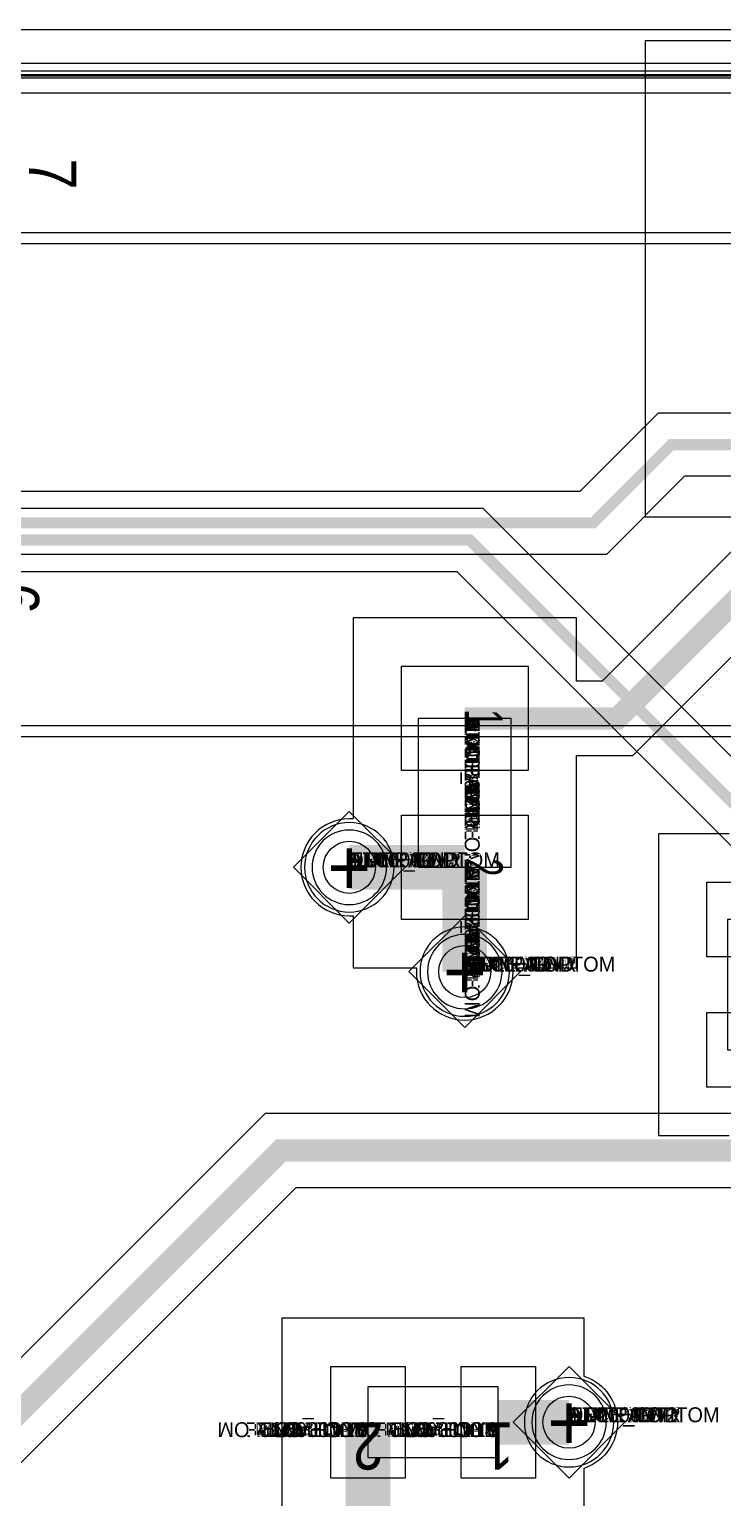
# Model space of a CAD drawing. Extents: x 0 to 323, y 0 to 320.
# Drawn here: x 84.2 to 93.51, y 98.49 to 118.2 of the extents above; entities that cross this region are included whole.
import ezdxf
from ezdxf.enums import TextEntityAlignment as Align

# ---------------------------------------------------------------- set-up
doc = ezdxf.new("R2010")
doc.units = 0
doc.header["$MEASUREMENT"] = 0
doc.layers.get('0').update_dxf_attribs({"linetype": 'CONTINUOUS'})
for name, color, linetype in [('BOARD_GEOMETRY_OUTLINE', 1, 'CONTINUOUS'), ('CDN_FIGURES', 7, 'CONTINUOUS'), ('ETCH_BOTTOM', 7, 'CONTINUOUS'), ('ETCH_GND', 3, 'CONTINUOUS'), ('ETCH_INT1', 4, 'CONTINUOUS'), ('ETCH_INT2', 5, 'CONTINUOUS'), ('ETCH_PWR', 6, 'CONTINUOUS'), ('ETCH_TOP', 2, 'CONTINUOUS'), ('MANUFACTURING_NCLEGEND-1-6', 8, 'CONTINUOUS'), ('PACKAGE_GEOMETRY_ASSEMBLY_TOP', 11, 'CONTINUOUS'), ('PACKAGE_GEOMETRY_PIN_NUMBER', 9, 'CONTINUOUS')]:
    doc.layers.add(name, color=color, linetype=linetype)

# ---------------------------------------------------------------- blocks, each defined once
blk = doc.blocks.new('PAD_INFO')
for tag in ['SHAPE_TYPE', 'PAD_HEIGHT', 'PAD_LAYER', 'PAD_TYPE', 'PAD_WIDTH']:
    blk.add_attdef(tag, (0, 0), '', height=0.2)
at = {"flags": 2}
blk.add_attdef('CDN_TYPE', (0, 0), '', height=0.2, dxfattribs=at)
blk = doc.blocks.new('DRILL_INFO')
at = {"flags": 2}
blk.add_attdef('CDN_TYPE', (0, 0), '', height=0.2, dxfattribs=at)
for tag in ['FSHAPE', 'FCHAR', 'DRILL_HEIGHT', 'DIAMETER', 'PLATED', 'DRILL_WIDTH']:
    blk.add_attdef(tag, (0, 0), '', height=0.2)
blk = doc.blocks.new('VIA0700X0300')
at = {"layer": 'ETCH_BOTTOM'}
blk.add_circle((0, 0), 0.35, dxfattribs=at)
at = {"layer": 'ETCH_GND'}
blk.add_circle((0, 0), 0.35, dxfattribs=at)
at = {"layer": 'ETCH_INT1'}
blk.add_circle((0, 0), 0.35, dxfattribs=at)
at = {"layer": 'ETCH_INT2'}
blk.add_circle((0, 0), 0.35, dxfattribs=at)
at = {"layer": 'ETCH_PWR'}
blk.add_circle((0, 0), 0.35, dxfattribs=at)
at = {"layer": 'ETCH_TOP'}
blk.add_circle((0, 0), 0.35, dxfattribs=at)
ref = blk.add_blockref('PAD_INFO', (0, 0))
ref.add_attrib('PAD_LAYER', 'ETCH_TOP', (0, 0), dxfattribs={"height": 0.2})
ref.add_attrib('SHAPE_TYPE', 'NULL', (0, 0), dxfattribs={"height": 0.2})
ref.add_attrib('PAD_TYPE', 'ANTIPAD', (0, 0), dxfattribs={"height": 0.2})
ref.add_attrib('PAD_WIDTH', '0.000000', (0, 0), dxfattribs={"height": 0.2})
ref.add_attrib('PAD_HEIGHT', '0.000000', (0, 0), dxfattribs={"height": 0.2})
ref = blk.add_blockref('PAD_INFO', (0, 0))
ref.add_attrib('PAD_LAYER', 'ETCH_GND', (0, 0), dxfattribs={"height": 0.2})
ref.add_attrib('SHAPE_TYPE', 'NULL', (0, 0), dxfattribs={"height": 0.2})
ref.add_attrib('PAD_TYPE', 'ANTIPAD', (0, 0), dxfattribs={"height": 0.2})
ref.add_attrib('PAD_WIDTH', '0.000000', (0, 0), dxfattribs={"height": 0.2})
ref.add_attrib('PAD_HEIGHT', '0.000000', (0, 0), dxfattribs={"height": 0.2})
ref = blk.add_blockref('PAD_INFO', (0, 0))
ref.add_attrib('PAD_LAYER', 'ETCH_INT1', (0, 0), dxfattribs={"height": 0.2})
ref.add_attrib('SHAPE_TYPE', 'NULL', (0, 0), dxfattribs={"height": 0.2})
ref.add_attrib('PAD_TYPE', 'ANTIPAD', (0, 0), dxfattribs={"height": 0.2})
ref.add_attrib('PAD_WIDTH', '0.000000', (0, 0), dxfattribs={"height": 0.2})
ref.add_attrib('PAD_HEIGHT', '0.000000', (0, 0), dxfattribs={"height": 0.2})
ref = blk.add_blockref('PAD_INFO', (0, 0))
ref.add_attrib('PAD_LAYER', 'ETCH_INT2', (0, 0), dxfattribs={"height": 0.2})
ref.add_attrib('SHAPE_TYPE', 'NULL', (0, 0), dxfattribs={"height": 0.2})
ref.add_attrib('PAD_TYPE', 'ANTIPAD', (0, 0), dxfattribs={"height": 0.2})
ref.add_attrib('PAD_WIDTH', '0.000000', (0, 0), dxfattribs={"height": 0.2})
ref.add_attrib('PAD_HEIGHT', '0.000000', (0, 0), dxfattribs={"height": 0.2})
ref = blk.add_blockref('PAD_INFO', (0, 0))
ref.add_attrib('PAD_LAYER', 'ETCH_PWR', (0, 0), dxfattribs={"height": 0.2})
ref.add_attrib('SHAPE_TYPE', 'NULL', (0, 0), dxfattribs={"height": 0.2})
ref.add_attrib('PAD_TYPE', 'ANTIPAD', (0, 0), dxfattribs={"height": 0.2})
ref.add_attrib('PAD_WIDTH', '0.000000', (0, 0), dxfattribs={"height": 0.2})
ref.add_attrib('PAD_HEIGHT', '0.000000', (0, 0), dxfattribs={"height": 0.2})
ref = blk.add_blockref('PAD_INFO', (0, 0))
ref.add_attrib('PAD_LAYER', 'ETCH_BOTTOM', (0, 0), dxfattribs={"height": 0.2})
ref.add_attrib('SHAPE_TYPE', 'NULL', (0, 0), dxfattribs={"height": 0.2})
ref.add_attrib('PAD_TYPE', 'ANTIPAD', (0, 0), dxfattribs={"height": 0.2})
ref.add_attrib('PAD_WIDTH', '0.000000', (0, 0), dxfattribs={"height": 0.2})
ref.add_attrib('PAD_HEIGHT', '0.000000', (0, 0), dxfattribs={"height": 0.2})
ref = blk.add_blockref('PAD_INFO', (0, 0))
ref.add_attrib('PAD_LAYER', 'ETCH_TOP', (0, 0), dxfattribs={"height": 0.2})
ref.add_attrib('SHAPE_TYPE', 'NULL', (0, 0), dxfattribs={"height": 0.2})
ref.add_attrib('PAD_TYPE', 'THERMAL', (0, 0), dxfattribs={"height": 0.2})
ref.add_attrib('PAD_WIDTH', '0.000000', (0, 0), dxfattribs={"height": 0.2})
ref.add_attrib('PAD_HEIGHT', '0.000000', (0, 0), dxfattribs={"height": 0.2})
ref = blk.add_blockref('PAD_INFO', (0, 0))
ref.add_attrib('PAD_LAYER', 'ETCH_GND', (0, 0), dxfattribs={"height": 0.2})
ref.add_attrib('SHAPE_TYPE', 'NULL', (0, 0), dxfattribs={"height": 0.2})
ref.add_attrib('PAD_TYPE', 'THERMAL', (0, 0), dxfattribs={"height": 0.2})
ref.add_attrib('PAD_WIDTH', '0.000000', (0, 0), dxfattribs={"height": 0.2})
ref.add_attrib('PAD_HEIGHT', '0.000000', (0, 0), dxfattribs={"height": 0.2})
ref = blk.add_blockref('PAD_INFO', (0, 0))
ref.add_attrib('PAD_LAYER', 'ETCH_INT1', (0, 0), dxfattribs={"height": 0.2})
ref.add_attrib('SHAPE_TYPE', 'NULL', (0, 0), dxfattribs={"height": 0.2})
ref.add_attrib('PAD_TYPE', 'THERMAL', (0, 0), dxfattribs={"height": 0.2})
ref.add_attrib('PAD_WIDTH', '0.000000', (0, 0), dxfattribs={"height": 0.2})
ref.add_attrib('PAD_HEIGHT', '0.000000', (0, 0), dxfattribs={"height": 0.2})
ref = blk.add_blockref('PAD_INFO', (0, 0))
ref.add_attrib('PAD_LAYER', 'ETCH_INT2', (0, 0), dxfattribs={"height": 0.2})
ref.add_attrib('SHAPE_TYPE', 'NULL', (0, 0), dxfattribs={"height": 0.2})
ref.add_attrib('PAD_TYPE', 'THERMAL', (0, 0), dxfattribs={"height": 0.2})
ref.add_attrib('PAD_WIDTH', '0.000000', (0, 0), dxfattribs={"height": 0.2})
ref.add_attrib('PAD_HEIGHT', '0.000000', (0, 0), dxfattribs={"height": 0.2})
ref = blk.add_blockref('PAD_INFO', (0, 0))
ref.add_attrib('PAD_LAYER', 'ETCH_PWR', (0, 0), dxfattribs={"height": 0.2})
ref.add_attrib('SHAPE_TYPE', 'NULL', (0, 0), dxfattribs={"height": 0.2})
ref.add_attrib('PAD_TYPE', 'THERMAL', (0, 0), dxfattribs={"height": 0.2})
ref.add_attrib('PAD_WIDTH', '0.000000', (0, 0), dxfattribs={"height": 0.2})
ref.add_attrib('PAD_HEIGHT', '0.000000', (0, 0), dxfattribs={"height": 0.2})
ref = blk.add_blockref('PAD_INFO', (0, 0))
ref.add_attrib('PAD_LAYER', 'ETCH_BOTTOM', (0, 0), dxfattribs={"height": 0.2})
ref.add_attrib('SHAPE_TYPE', 'NULL', (0, 0), dxfattribs={"height": 0.2})
ref.add_attrib('PAD_TYPE', 'THERMAL', (0, 0), dxfattribs={"height": 0.2})
ref.add_attrib('PAD_WIDTH', '0.000000', (0, 0), dxfattribs={"height": 0.2})
ref.add_attrib('PAD_HEIGHT', '0.000000', (0, 0), dxfattribs={"height": 0.2})
ref = blk.add_blockref('PAD_INFO', (0, 0))
ref.add_attrib('PAD_LAYER', 'ETCH_TOP', (0, 0), dxfattribs={"height": 0.2})
ref.add_attrib('SHAPE_TYPE', 'CIRCLE', (0, 0), dxfattribs={"height": 0.2})
ref.add_attrib('PAD_TYPE', 'REGULAR', (0, 0), dxfattribs={"height": 0.2})
ref.add_attrib('PAD_WIDTH', '0.700000', (0, 0), dxfattribs={"height": 0.2})
ref.add_attrib('PAD_HEIGHT', '0.700000', (0, 0), dxfattribs={"height": 0.2})
ref = blk.add_blockref('PAD_INFO', (0, 0))
ref.add_attrib('PAD_LAYER', 'ETCH_GND', (0, 0), dxfattribs={"height": 0.2})
ref.add_attrib('SHAPE_TYPE', 'CIRCLE', (0, 0), dxfattribs={"height": 0.2})
ref.add_attrib('PAD_TYPE', 'REGULAR', (0, 0), dxfattribs={"height": 0.2})
ref.add_attrib('PAD_WIDTH', '0.700000', (0, 0), dxfattribs={"height": 0.2})
ref.add_attrib('PAD_HEIGHT', '0.700000', (0, 0), dxfattribs={"height": 0.2})
ref = blk.add_blockref('PAD_INFO', (0, 0))
ref.add_attrib('PAD_LAYER', 'ETCH_INT1', (0, 0), dxfattribs={"height": 0.2})
ref.add_attrib('SHAPE_TYPE', 'CIRCLE', (0, 0), dxfattribs={"height": 0.2})
ref.add_attrib('PAD_TYPE', 'REGULAR', (0, 0), dxfattribs={"height": 0.2})
ref.add_attrib('PAD_WIDTH', '0.700000', (0, 0), dxfattribs={"height": 0.2})
ref.add_attrib('PAD_HEIGHT', '0.700000', (0, 0), dxfattribs={"height": 0.2})
ref = blk.add_blockref('PAD_INFO', (0, 0))
ref.add_attrib('PAD_LAYER', 'ETCH_INT2', (0, 0), dxfattribs={"height": 0.2})
ref.add_attrib('SHAPE_TYPE', 'CIRCLE', (0, 0), dxfattribs={"height": 0.2})
ref.add_attrib('PAD_TYPE', 'REGULAR', (0, 0), dxfattribs={"height": 0.2})
ref.add_attrib('PAD_WIDTH', '0.700000', (0, 0), dxfattribs={"height": 0.2})
ref.add_attrib('PAD_HEIGHT', '0.700000', (0, 0), dxfattribs={"height": 0.2})
ref = blk.add_blockref('PAD_INFO', (0, 0))
ref.add_attrib('PAD_LAYER', 'ETCH_PWR', (0, 0), dxfattribs={"height": 0.2})
ref.add_attrib('SHAPE_TYPE', 'CIRCLE', (0, 0), dxfattribs={"height": 0.2})
ref.add_attrib('PAD_TYPE', 'REGULAR', (0, 0), dxfattribs={"height": 0.2})
ref.add_attrib('PAD_WIDTH', '0.700000', (0, 0), dxfattribs={"height": 0.2})
ref.add_attrib('PAD_HEIGHT', '0.700000', (0, 0), dxfattribs={"height": 0.2})
ref = blk.add_blockref('PAD_INFO', (0, 0))
ref.add_attrib('PAD_LAYER', 'ETCH_BOTTOM', (0, 0), dxfattribs={"height": 0.2})
ref.add_attrib('SHAPE_TYPE', 'CIRCLE', (0, 0), dxfattribs={"height": 0.2})
ref.add_attrib('PAD_TYPE', 'REGULAR', (0, 0), dxfattribs={"height": 0.2})
ref.add_attrib('PAD_WIDTH', '0.700000', (0, 0), dxfattribs={"height": 0.2})
ref.add_attrib('PAD_HEIGHT', '0.700000', (0, 0), dxfattribs={"height": 0.2})
ref = blk.add_blockref('DRILL_INFO', (0, 0))
ref.add_attrib('DIAMETER', '0.300000', (0, 0), dxfattribs={"height": 0.2})
ref.add_attrib('PLATED', 'PLATED', (0, 0), dxfattribs={"height": 0.2})
ref.add_attrib('FSHAPE', 'DIAMOND', (0, 0), dxfattribs={"height": 0.2})
ref.add_attrib('FCHAR', '+', (0, 0), dxfattribs={"height": 0.2})
ref.add_attrib('DRILL_WIDTH', '1.500000', (0, 0), dxfattribs={"height": 0.2})
ref.add_attrib('DRILL_HEIGHT', '1.500000', (0, 0), dxfattribs={"height": 0.2})
for tag in ['CDN_TYPE', 'PIN']:
    blk.add_attdef(tag, (0, 0), '', height=0.2)
at = {"flags": 2}
for tag in ['PSTKNAME', 'BBV']:
    blk.add_attdef(tag, (0, 0), '', height=0.2, dxfattribs=at)
blk = doc.blocks.new('FIGURE_DIAMOND')
at = {"layer": 'CDN_FIGURES'}
blk.add_lwpolyline([(-0.5, 0), (0, 0.5), (0.5, 0), (0, -0.5)], close=True, dxfattribs=at)
blk = doc.blocks.new('F296')
at = {"layer": 'PACKAGE_GEOMETRY_ASSEMBLY_TOP'}
blk.add_lwpolyline([(-2.325, 2), (-2.325, 8.4), (14.325, 8.4), (14.325, 2)], close=True, dxfattribs=at)
at = {"flags": 2}
for tag in ['SYMBOL_TYPE', 'CDN_TYPE', 'REFDES']:
    blk.add_attdef(tag, (0, 0), '', height=0.2, dxfattribs=at)
blk = doc.blocks.new('RC1400X1700TS')
at = {"layer": 'ETCH_TOP'}
blk.add_lwpolyline([(-0.7, -0.85), (-0.7, 0.85), (0.7, 0.85), (0.7, -0.85)], close=True, dxfattribs=at)
ref = blk.add_blockref('PAD_INFO', (0, 0))
ref.add_attrib('PAD_LAYER', 'ETCH_TOP', (0, 0), dxfattribs={"height": 0.2})
ref.add_attrib('SHAPE_TYPE', 'NULL', (0, 0), dxfattribs={"height": 0.2})
ref.add_attrib('PAD_TYPE', 'ANTIPAD', (0, 0), dxfattribs={"height": 0.2})
ref.add_attrib('PAD_WIDTH', '0.000000', (0, 0), dxfattribs={"height": 0.2})
ref.add_attrib('PAD_HEIGHT', '0.000000', (0, 0), dxfattribs={"height": 0.2})
ref = blk.add_blockref('PAD_INFO', (0, 0))
ref.add_attrib('PAD_LAYER', 'ETCH_GND', (0, 0), dxfattribs={"height": 0.2})
ref.add_attrib('SHAPE_TYPE', 'NULL', (0, 0), dxfattribs={"height": 0.2})
ref.add_attrib('PAD_TYPE', 'ANTIPAD', (0, 0), dxfattribs={"height": 0.2})
ref.add_attrib('PAD_WIDTH', '0.000000', (0, 0), dxfattribs={"height": 0.2})
ref.add_attrib('PAD_HEIGHT', '0.000000', (0, 0), dxfattribs={"height": 0.2})
ref = blk.add_blockref('PAD_INFO', (0, 0))
ref.add_attrib('PAD_LAYER', 'ETCH_INT1', (0, 0), dxfattribs={"height": 0.2})
ref.add_attrib('SHAPE_TYPE', 'NULL', (0, 0), dxfattribs={"height": 0.2})
ref.add_attrib('PAD_TYPE', 'ANTIPAD', (0, 0), dxfattribs={"height": 0.2})
ref.add_attrib('PAD_WIDTH', '0.000000', (0, 0), dxfattribs={"height": 0.2})
ref.add_attrib('PAD_HEIGHT', '0.000000', (0, 0), dxfattribs={"height": 0.2})
ref = blk.add_blockref('PAD_INFO', (0, 0))
ref.add_attrib('PAD_LAYER', 'ETCH_INT2', (0, 0), dxfattribs={"height": 0.2})
ref.add_attrib('SHAPE_TYPE', 'NULL', (0, 0), dxfattribs={"height": 0.2})
ref.add_attrib('PAD_TYPE', 'ANTIPAD', (0, 0), dxfattribs={"height": 0.2})
ref.add_attrib('PAD_WIDTH', '0.000000', (0, 0), dxfattribs={"height": 0.2})
ref.add_attrib('PAD_HEIGHT', '0.000000', (0, 0), dxfattribs={"height": 0.2})
ref = blk.add_blockref('PAD_INFO', (0, 0))
ref.add_attrib('PAD_LAYER', 'ETCH_PWR', (0, 0), dxfattribs={"height": 0.2})
ref.add_attrib('SHAPE_TYPE', 'NULL', (0, 0), dxfattribs={"height": 0.2})
ref.add_attrib('PAD_TYPE', 'ANTIPAD', (0, 0), dxfattribs={"height": 0.2})
ref.add_attrib('PAD_WIDTH', '0.000000', (0, 0), dxfattribs={"height": 0.2})
ref.add_attrib('PAD_HEIGHT', '0.000000', (0, 0), dxfattribs={"height": 0.2})
ref = blk.add_blockref('PAD_INFO', (0, 0))
ref.add_attrib('PAD_LAYER', 'ETCH_BOTTOM', (0, 0), dxfattribs={"height": 0.2})
ref.add_attrib('SHAPE_TYPE', 'NULL', (0, 0), dxfattribs={"height": 0.2})
ref.add_attrib('PAD_TYPE', 'ANTIPAD', (0, 0), dxfattribs={"height": 0.2})
ref.add_attrib('PAD_WIDTH', '0.000000', (0, 0), dxfattribs={"height": 0.2})
ref.add_attrib('PAD_HEIGHT', '0.000000', (0, 0), dxfattribs={"height": 0.2})
ref = blk.add_blockref('PAD_INFO', (0, 0))
ref.add_attrib('PAD_LAYER', 'ETCH_TOP', (0, 0), dxfattribs={"height": 0.2})
ref.add_attrib('SHAPE_TYPE', 'NULL', (0, 0), dxfattribs={"height": 0.2})
ref.add_attrib('PAD_TYPE', 'THERMAL', (0, 0), dxfattribs={"height": 0.2})
ref.add_attrib('PAD_WIDTH', '0.000000', (0, 0), dxfattribs={"height": 0.2})
ref.add_attrib('PAD_HEIGHT', '0.000000', (0, 0), dxfattribs={"height": 0.2})
ref = blk.add_blockref('PAD_INFO', (0, 0))
ref.add_attrib('PAD_LAYER', 'ETCH_GND', (0, 0), dxfattribs={"height": 0.2})
ref.add_attrib('SHAPE_TYPE', 'NULL', (0, 0), dxfattribs={"height": 0.2})
ref.add_attrib('PAD_TYPE', 'THERMAL', (0, 0), dxfattribs={"height": 0.2})
ref.add_attrib('PAD_WIDTH', '0.000000', (0, 0), dxfattribs={"height": 0.2})
ref.add_attrib('PAD_HEIGHT', '0.000000', (0, 0), dxfattribs={"height": 0.2})
ref = blk.add_blockref('PAD_INFO', (0, 0))
ref.add_attrib('PAD_LAYER', 'ETCH_INT1', (0, 0), dxfattribs={"height": 0.2})
ref.add_attrib('SHAPE_TYPE', 'NULL', (0, 0), dxfattribs={"height": 0.2})
ref.add_attrib('PAD_TYPE', 'THERMAL', (0, 0), dxfattribs={"height": 0.2})
ref.add_attrib('PAD_WIDTH', '0.000000', (0, 0), dxfattribs={"height": 0.2})
ref.add_attrib('PAD_HEIGHT', '0.000000', (0, 0), dxfattribs={"height": 0.2})
ref = blk.add_blockref('PAD_INFO', (0, 0))
ref.add_attrib('PAD_LAYER', 'ETCH_INT2', (0, 0), dxfattribs={"height": 0.2})
ref.add_attrib('SHAPE_TYPE', 'NULL', (0, 0), dxfattribs={"height": 0.2})
ref.add_attrib('PAD_TYPE', 'THERMAL', (0, 0), dxfattribs={"height": 0.2})
ref.add_attrib('PAD_WIDTH', '0.000000', (0, 0), dxfattribs={"height": 0.2})
ref.add_attrib('PAD_HEIGHT', '0.000000', (0, 0), dxfattribs={"height": 0.2})
ref = blk.add_blockref('PAD_INFO', (0, 0))
ref.add_attrib('PAD_LAYER', 'ETCH_PWR', (0, 0), dxfattribs={"height": 0.2})
ref.add_attrib('SHAPE_TYPE', 'NULL', (0, 0), dxfattribs={"height": 0.2})
ref.add_attrib('PAD_TYPE', 'THERMAL', (0, 0), dxfattribs={"height": 0.2})
ref.add_attrib('PAD_WIDTH', '0.000000', (0, 0), dxfattribs={"height": 0.2})
ref.add_attrib('PAD_HEIGHT', '0.000000', (0, 0), dxfattribs={"height": 0.2})
ref = blk.add_blockref('PAD_INFO', (0, 0))
ref.add_attrib('PAD_LAYER', 'ETCH_BOTTOM', (0, 0), dxfattribs={"height": 0.2})
ref.add_attrib('SHAPE_TYPE', 'NULL', (0, 0), dxfattribs={"height": 0.2})
ref.add_attrib('PAD_TYPE', 'THERMAL', (0, 0), dxfattribs={"height": 0.2})
ref.add_attrib('PAD_WIDTH', '0.000000', (0, 0), dxfattribs={"height": 0.2})
ref.add_attrib('PAD_HEIGHT', '0.000000', (0, 0), dxfattribs={"height": 0.2})
ref = blk.add_blockref('PAD_INFO', (0, 0))
ref.add_attrib('PAD_LAYER', 'ETCH_GND', (0, 0), dxfattribs={"height": 0.2})
ref.add_attrib('SHAPE_TYPE', 'NULL', (0, 0), dxfattribs={"height": 0.2})
ref.add_attrib('PAD_TYPE', 'REGULAR', (0, 0), dxfattribs={"height": 0.2})
ref.add_attrib('PAD_WIDTH', '0.000000', (0, 0), dxfattribs={"height": 0.2})
ref.add_attrib('PAD_HEIGHT', '0.000000', (0, 0), dxfattribs={"height": 0.2})
ref = blk.add_blockref('PAD_INFO', (0, 0))
ref.add_attrib('PAD_LAYER', 'ETCH_INT1', (0, 0), dxfattribs={"height": 0.2})
ref.add_attrib('SHAPE_TYPE', 'NULL', (0, 0), dxfattribs={"height": 0.2})
ref.add_attrib('PAD_TYPE', 'REGULAR', (0, 0), dxfattribs={"height": 0.2})
ref.add_attrib('PAD_WIDTH', '0.000000', (0, 0), dxfattribs={"height": 0.2})
ref.add_attrib('PAD_HEIGHT', '0.000000', (0, 0), dxfattribs={"height": 0.2})
ref = blk.add_blockref('PAD_INFO', (0, 0))
ref.add_attrib('PAD_LAYER', 'ETCH_INT2', (0, 0), dxfattribs={"height": 0.2})
ref.add_attrib('SHAPE_TYPE', 'NULL', (0, 0), dxfattribs={"height": 0.2})
ref.add_attrib('PAD_TYPE', 'REGULAR', (0, 0), dxfattribs={"height": 0.2})
ref.add_attrib('PAD_WIDTH', '0.000000', (0, 0), dxfattribs={"height": 0.2})
ref.add_attrib('PAD_HEIGHT', '0.000000', (0, 0), dxfattribs={"height": 0.2})
ref = blk.add_blockref('PAD_INFO', (0, 0))
ref.add_attrib('PAD_LAYER', 'ETCH_PWR', (0, 0), dxfattribs={"height": 0.2})
ref.add_attrib('SHAPE_TYPE', 'NULL', (0, 0), dxfattribs={"height": 0.2})
ref.add_attrib('PAD_TYPE', 'REGULAR', (0, 0), dxfattribs={"height": 0.2})
ref.add_attrib('PAD_WIDTH', '0.000000', (0, 0), dxfattribs={"height": 0.2})
ref.add_attrib('PAD_HEIGHT', '0.000000', (0, 0), dxfattribs={"height": 0.2})
ref = blk.add_blockref('PAD_INFO', (0, 0))
ref.add_attrib('PAD_LAYER', 'ETCH_BOTTOM', (0, 0), dxfattribs={"height": 0.2})
ref.add_attrib('SHAPE_TYPE', 'NULL', (0, 0), dxfattribs={"height": 0.2})
ref.add_attrib('PAD_TYPE', 'REGULAR', (0, 0), dxfattribs={"height": 0.2})
ref.add_attrib('PAD_WIDTH', '0.000000', (0, 0), dxfattribs={"height": 0.2})
ref.add_attrib('PAD_HEIGHT', '0.000000', (0, 0), dxfattribs={"height": 0.2})
ref = blk.add_blockref('DRILL_INFO', (0, 0))
ref.add_attrib('DIAMETER', '0.000000', (0, 0), dxfattribs={"height": 0.2})
ref.add_attrib('PLATED', 'PLATED', (0, 0), dxfattribs={"height": 0.2})
ref.add_attrib('FSHAPE', 'NULL', (0, 0), dxfattribs={"height": 0.2})
ref.add_attrib('DRILL_WIDTH', '0.000000', (0, 0), dxfattribs={"height": 0.2})
ref.add_attrib('DRILL_HEIGHT', '0.000000', (0, 0), dxfattribs={"height": 0.2})
ref = blk.add_blockref('PAD_INFO', (0, 0))
ref.add_attrib('PAD_LAYER', 'ETCH_TOP', (0, 0), dxfattribs={"height": 0.2})
ref.add_attrib('SHAPE_TYPE', 'RECTANGLE', (0, 0), dxfattribs={"height": 0.2})
ref.add_attrib('PAD_TYPE', 'REGULAR', (0, 0), dxfattribs={"height": 0.2})
ref.add_attrib('PAD_WIDTH', '1.400000', (0, 0), dxfattribs={"height": 0.2})
ref.add_attrib('PAD_HEIGHT', '1.700000', (0, 0), dxfattribs={"height": 0.2})
for tag in ['CDN_TYPE', 'PIN']:
    blk.add_attdef(tag, (0, 0), '', height=0.2)
at = {"flags": 2}
for tag in ['PSTKNAME', 'BBV']:
    blk.add_attdef(tag, (0, 0), '', height=0.2, dxfattribs=at)
blk = doc.blocks.new('F91')
at = {"layer": 'PACKAGE_GEOMETRY_ASSEMBLY_TOP'}
blk.add_lwpolyline([(0, -0.625), (2, -0.625), (2, 0.625), (0, 0.625)], close=True, dxfattribs=at)
at = {"layer": 'ETCH_TOP'}
ref = blk.add_blockref('RC1400X1700TS', (0, 0), dxfattribs=at)
ref.add_attrib('CDN_TYPE', 'PIN', (0, 0), dxfattribs={"height": 0.2})
ref.add_attrib('PIN', '1', (0, 0), dxfattribs={"height": 0.2})
ref = blk.add_blockref('RC1400X1700TS', (2, 0), dxfattribs=at)
ref.add_attrib('CDN_TYPE', 'PIN', (0, 0), dxfattribs={"height": 0.2})
ref.add_attrib('PIN', '2', (0, 0), dxfattribs={"height": 0.2})
at = {"flags": 2}
for tag in ['SYMBOL_TYPE', 'CDN_TYPE', 'REFDES']:
    blk.add_attdef(tag, (0, 0), '', height=0.2, dxfattribs=at)
blk = doc.blocks.new('RC1000X1500TS')
at = {"layer": 'ETCH_TOP'}
blk.add_lwpolyline([(-0.5, -0.75), (-0.5, 0.75), (0.5, 0.75), (0.5, -0.75)], close=True, dxfattribs=at)
ref = blk.add_blockref('PAD_INFO', (0, 0))
ref.add_attrib('PAD_LAYER', 'ETCH_TOP', (0, 0), dxfattribs={"height": 0.2})
ref.add_attrib('SHAPE_TYPE', 'NULL', (0, 0), dxfattribs={"height": 0.2})
ref.add_attrib('PAD_TYPE', 'ANTIPAD', (0, 0), dxfattribs={"height": 0.2})
ref.add_attrib('PAD_WIDTH', '0.000000', (0, 0), dxfattribs={"height": 0.2})
ref.add_attrib('PAD_HEIGHT', '0.000000', (0, 0), dxfattribs={"height": 0.2})
ref = blk.add_blockref('PAD_INFO', (0, 0))
ref.add_attrib('PAD_LAYER', 'ETCH_GND', (0, 0), dxfattribs={"height": 0.2})
ref.add_attrib('SHAPE_TYPE', 'NULL', (0, 0), dxfattribs={"height": 0.2})
ref.add_attrib('PAD_TYPE', 'ANTIPAD', (0, 0), dxfattribs={"height": 0.2})
ref.add_attrib('PAD_WIDTH', '0.000000', (0, 0), dxfattribs={"height": 0.2})
ref.add_attrib('PAD_HEIGHT', '0.000000', (0, 0), dxfattribs={"height": 0.2})
ref = blk.add_blockref('PAD_INFO', (0, 0))
ref.add_attrib('PAD_LAYER', 'ETCH_INT1', (0, 0), dxfattribs={"height": 0.2})
ref.add_attrib('SHAPE_TYPE', 'NULL', (0, 0), dxfattribs={"height": 0.2})
ref.add_attrib('PAD_TYPE', 'ANTIPAD', (0, 0), dxfattribs={"height": 0.2})
ref.add_attrib('PAD_WIDTH', '0.000000', (0, 0), dxfattribs={"height": 0.2})
ref.add_attrib('PAD_HEIGHT', '0.000000', (0, 0), dxfattribs={"height": 0.2})
ref = blk.add_blockref('PAD_INFO', (0, 0))
ref.add_attrib('PAD_LAYER', 'ETCH_INT2', (0, 0), dxfattribs={"height": 0.2})
ref.add_attrib('SHAPE_TYPE', 'NULL', (0, 0), dxfattribs={"height": 0.2})
ref.add_attrib('PAD_TYPE', 'ANTIPAD', (0, 0), dxfattribs={"height": 0.2})
ref.add_attrib('PAD_WIDTH', '0.000000', (0, 0), dxfattribs={"height": 0.2})
ref.add_attrib('PAD_HEIGHT', '0.000000', (0, 0), dxfattribs={"height": 0.2})
ref = blk.add_blockref('PAD_INFO', (0, 0))
ref.add_attrib('PAD_LAYER', 'ETCH_PWR', (0, 0), dxfattribs={"height": 0.2})
ref.add_attrib('SHAPE_TYPE', 'NULL', (0, 0), dxfattribs={"height": 0.2})
ref.add_attrib('PAD_TYPE', 'ANTIPAD', (0, 0), dxfattribs={"height": 0.2})
ref.add_attrib('PAD_WIDTH', '0.000000', (0, 0), dxfattribs={"height": 0.2})
ref.add_attrib('PAD_HEIGHT', '0.000000', (0, 0), dxfattribs={"height": 0.2})
ref = blk.add_blockref('PAD_INFO', (0, 0))
ref.add_attrib('PAD_LAYER', 'ETCH_BOTTOM', (0, 0), dxfattribs={"height": 0.2})
ref.add_attrib('SHAPE_TYPE', 'NULL', (0, 0), dxfattribs={"height": 0.2})
ref.add_attrib('PAD_TYPE', 'ANTIPAD', (0, 0), dxfattribs={"height": 0.2})
ref.add_attrib('PAD_WIDTH', '0.000000', (0, 0), dxfattribs={"height": 0.2})
ref.add_attrib('PAD_HEIGHT', '0.000000', (0, 0), dxfattribs={"height": 0.2})
ref = blk.add_blockref('PAD_INFO', (0, 0))
ref.add_attrib('PAD_LAYER', 'ETCH_TOP', (0, 0), dxfattribs={"height": 0.2})
ref.add_attrib('SHAPE_TYPE', 'NULL', (0, 0), dxfattribs={"height": 0.2})
ref.add_attrib('PAD_TYPE', 'THERMAL', (0, 0), dxfattribs={"height": 0.2})
ref.add_attrib('PAD_WIDTH', '0.000000', (0, 0), dxfattribs={"height": 0.2})
ref.add_attrib('PAD_HEIGHT', '0.000000', (0, 0), dxfattribs={"height": 0.2})
ref = blk.add_blockref('PAD_INFO', (0, 0))
ref.add_attrib('PAD_LAYER', 'ETCH_GND', (0, 0), dxfattribs={"height": 0.2})
ref.add_attrib('SHAPE_TYPE', 'NULL', (0, 0), dxfattribs={"height": 0.2})
ref.add_attrib('PAD_TYPE', 'THERMAL', (0, 0), dxfattribs={"height": 0.2})
ref.add_attrib('PAD_WIDTH', '0.000000', (0, 0), dxfattribs={"height": 0.2})
ref.add_attrib('PAD_HEIGHT', '0.000000', (0, 0), dxfattribs={"height": 0.2})
ref = blk.add_blockref('PAD_INFO', (0, 0))
ref.add_attrib('PAD_LAYER', 'ETCH_INT1', (0, 0), dxfattribs={"height": 0.2})
ref.add_attrib('SHAPE_TYPE', 'NULL', (0, 0), dxfattribs={"height": 0.2})
ref.add_attrib('PAD_TYPE', 'THERMAL', (0, 0), dxfattribs={"height": 0.2})
ref.add_attrib('PAD_WIDTH', '0.000000', (0, 0), dxfattribs={"height": 0.2})
ref.add_attrib('PAD_HEIGHT', '0.000000', (0, 0), dxfattribs={"height": 0.2})
ref = blk.add_blockref('PAD_INFO', (0, 0))
ref.add_attrib('PAD_LAYER', 'ETCH_INT2', (0, 0), dxfattribs={"height": 0.2})
ref.add_attrib('SHAPE_TYPE', 'NULL', (0, 0), dxfattribs={"height": 0.2})
ref.add_attrib('PAD_TYPE', 'THERMAL', (0, 0), dxfattribs={"height": 0.2})
ref.add_attrib('PAD_WIDTH', '0.000000', (0, 0), dxfattribs={"height": 0.2})
ref.add_attrib('PAD_HEIGHT', '0.000000', (0, 0), dxfattribs={"height": 0.2})
ref = blk.add_blockref('PAD_INFO', (0, 0))
ref.add_attrib('PAD_LAYER', 'ETCH_PWR', (0, 0), dxfattribs={"height": 0.2})
ref.add_attrib('SHAPE_TYPE', 'NULL', (0, 0), dxfattribs={"height": 0.2})
ref.add_attrib('PAD_TYPE', 'THERMAL', (0, 0), dxfattribs={"height": 0.2})
ref.add_attrib('PAD_WIDTH', '0.000000', (0, 0), dxfattribs={"height": 0.2})
ref.add_attrib('PAD_HEIGHT', '0.000000', (0, 0), dxfattribs={"height": 0.2})
ref = blk.add_blockref('PAD_INFO', (0, 0))
ref.add_attrib('PAD_LAYER', 'ETCH_BOTTOM', (0, 0), dxfattribs={"height": 0.2})
ref.add_attrib('SHAPE_TYPE', 'NULL', (0, 0), dxfattribs={"height": 0.2})
ref.add_attrib('PAD_TYPE', 'THERMAL', (0, 0), dxfattribs={"height": 0.2})
ref.add_attrib('PAD_WIDTH', '0.000000', (0, 0), dxfattribs={"height": 0.2})
ref.add_attrib('PAD_HEIGHT', '0.000000', (0, 0), dxfattribs={"height": 0.2})
ref = blk.add_blockref('PAD_INFO', (0, 0))
ref.add_attrib('PAD_LAYER', 'ETCH_GND', (0, 0), dxfattribs={"height": 0.2})
ref.add_attrib('SHAPE_TYPE', 'NULL', (0, 0), dxfattribs={"height": 0.2})
ref.add_attrib('PAD_TYPE', 'REGULAR', (0, 0), dxfattribs={"height": 0.2})
ref.add_attrib('PAD_WIDTH', '0.000000', (0, 0), dxfattribs={"height": 0.2})
ref.add_attrib('PAD_HEIGHT', '0.000000', (0, 0), dxfattribs={"height": 0.2})
ref = blk.add_blockref('PAD_INFO', (0, 0))
ref.add_attrib('PAD_LAYER', 'ETCH_INT1', (0, 0), dxfattribs={"height": 0.2})
ref.add_attrib('SHAPE_TYPE', 'NULL', (0, 0), dxfattribs={"height": 0.2})
ref.add_attrib('PAD_TYPE', 'REGULAR', (0, 0), dxfattribs={"height": 0.2})
ref.add_attrib('PAD_WIDTH', '0.000000', (0, 0), dxfattribs={"height": 0.2})
ref.add_attrib('PAD_HEIGHT', '0.000000', (0, 0), dxfattribs={"height": 0.2})
ref = blk.add_blockref('PAD_INFO', (0, 0))
ref.add_attrib('PAD_LAYER', 'ETCH_INT2', (0, 0), dxfattribs={"height": 0.2})
ref.add_attrib('SHAPE_TYPE', 'NULL', (0, 0), dxfattribs={"height": 0.2})
ref.add_attrib('PAD_TYPE', 'REGULAR', (0, 0), dxfattribs={"height": 0.2})
ref.add_attrib('PAD_WIDTH', '0.000000', (0, 0), dxfattribs={"height": 0.2})
ref.add_attrib('PAD_HEIGHT', '0.000000', (0, 0), dxfattribs={"height": 0.2})
ref = blk.add_blockref('PAD_INFO', (0, 0))
ref.add_attrib('PAD_LAYER', 'ETCH_PWR', (0, 0), dxfattribs={"height": 0.2})
ref.add_attrib('SHAPE_TYPE', 'NULL', (0, 0), dxfattribs={"height": 0.2})
ref.add_attrib('PAD_TYPE', 'REGULAR', (0, 0), dxfattribs={"height": 0.2})
ref.add_attrib('PAD_WIDTH', '0.000000', (0, 0), dxfattribs={"height": 0.2})
ref.add_attrib('PAD_HEIGHT', '0.000000', (0, 0), dxfattribs={"height": 0.2})
ref = blk.add_blockref('PAD_INFO', (0, 0))
ref.add_attrib('PAD_LAYER', 'ETCH_BOTTOM', (0, 0), dxfattribs={"height": 0.2})
ref.add_attrib('SHAPE_TYPE', 'NULL', (0, 0), dxfattribs={"height": 0.2})
ref.add_attrib('PAD_TYPE', 'REGULAR', (0, 0), dxfattribs={"height": 0.2})
ref.add_attrib('PAD_WIDTH', '0.000000', (0, 0), dxfattribs={"height": 0.2})
ref.add_attrib('PAD_HEIGHT', '0.000000', (0, 0), dxfattribs={"height": 0.2})
ref = blk.add_blockref('DRILL_INFO', (0, 0))
ref.add_attrib('DIAMETER', '0.000000', (0, 0), dxfattribs={"height": 0.2})
ref.add_attrib('PLATED', 'PLATED', (0, 0), dxfattribs={"height": 0.2})
ref.add_attrib('FSHAPE', 'NULL', (0, 0), dxfattribs={"height": 0.2})
ref.add_attrib('DRILL_WIDTH', '0.000000', (0, 0), dxfattribs={"height": 0.2})
ref.add_attrib('DRILL_HEIGHT', '0.000000', (0, 0), dxfattribs={"height": 0.2})
ref = blk.add_blockref('PAD_INFO', (0, 0))
ref.add_attrib('PAD_LAYER', 'ETCH_TOP', (0, 0), dxfattribs={"height": 0.2})
ref.add_attrib('SHAPE_TYPE', 'RECTANGLE', (0, 0), dxfattribs={"height": 0.2})
ref.add_attrib('PAD_TYPE', 'REGULAR', (0, 0), dxfattribs={"height": 0.2})
ref.add_attrib('PAD_WIDTH', '1.000000', (0, 0), dxfattribs={"height": 0.2})
ref.add_attrib('PAD_HEIGHT', '1.500000', (0, 0), dxfattribs={"height": 0.2})
for tag in ['CDN_TYPE', 'PIN']:
    blk.add_attdef(tag, (0, 0), '', height=0.2)
at = {"flags": 2}
for tag in ['PSTKNAME', 'BBV']:
    blk.add_attdef(tag, (0, 0), '', height=0.2, dxfattribs=at)
blk = doc.blocks.new('F56')
at = {"layer": 'PACKAGE_GEOMETRY_ASSEMBLY_TOP'}
blk.add_lwpolyline([(0, -0.475), (1.75, -0.475), (1.75, 0.475), (0, 0.475)], close=True, dxfattribs=at)
at = {"layer": 'ETCH_TOP'}
ref = blk.add_blockref('RC1000X1500TS', (0, 0), dxfattribs=at)
ref.add_attrib('CDN_TYPE', 'PIN', (0, 0), dxfattribs={"height": 0.2})
ref.add_attrib('PIN', '1', (0, 0), dxfattribs={"height": 0.2})
ref = blk.add_blockref('RC1000X1500TS', (1.75, 0), dxfattribs=at)
ref.add_attrib('CDN_TYPE', 'PIN', (0, 0), dxfattribs={"height": 0.2})
ref.add_attrib('PIN', '2', (0, 0), dxfattribs={"height": 0.2})
at = {"flags": 2}
for tag in ['SYMBOL_TYPE', 'CDN_TYPE', 'REFDES']:
    blk.add_attdef(tag, (0, 0), '', height=0.2, dxfattribs=at)

msp = doc.modelspace()

# ---------------------------------------------------------------- linework, layer by layer
at = {"layer": 'BOARD_GEOMETRY_OUTLINE'}
msp.add_lwpolyline([(0, 116.6), (0, 118.2), (190.2, 118.2), (190.2, 0), (0, 0), (0, 118.2)], dxfattribs=at)
at = {"layer": 'ETCH_BOTTOM'}
msp.add_lwpolyline([(0.135, 0.375), (0.135, 117.746), (189.669, 117.746), (189.669, 0.375)], close=True, dxfattribs=at)
for points, format in [([(59.366, 111.77), (90.294, 111.77), (107.602, 94.463, 0.668179), (107.775, 94.534), (107.775, 100.747), (112.545, 105.517), (112.489, 105.6, -3.777381), (112.845, 106.074, 0.714948), (113.018, 105.99), (115.578, 108.55, 0.542996), (115.542, 108.716, -0.663408), (115.481, 110.558, 0.639881), (115.481, 110.742, -1.433756), (116.808, 112.069, 0.639881), (116.992, 112.069, -0.63966), (118.808, 112.069, 0.639881), (118.992, 112.069, -0.63966), (120.808, 112.069, 0.639881), (120.992, 112.069, -0.63966), (122.808, 112.069, 0.639881), (122.992, 112.069, -0.63966), (124.808, 112.069, 0.639881), (124.992, 112.069, -0.63966), (126.808, 112.069, 0.639881)], "xyb"), ([(44.45, 110.8, 0.15, 0.15, 0), (58.997, 110.8, 0.15, 0.15, 0), (59.542, 111.345, 0.15, 0.15, 0), (90.118, 111.345, 0.15, 0.15, 0), (107.795, 93.668, 0.15, 0.15, 0), (107.795, 85.982, 0.15, 0.15, 0), (104.288, 82.475, 0.15, 0.15, 0), (103.562, 82.475, 0.15, 0.15, 0), (98.575, 77.488, 0.15, 0.15, 0), (98.575, 75.262, 0.15, 0.15, 0), (98.15, 74.837, 0.15, 0.15, 0), (98.15, 68.05, 0.15, 0.15, 0), (95.275, 65.175, 0.15, 0.15, 0), (95.275, 62.425, 0.15, 0.15, 0), (95.975, 61.725, 0.15, 0.15, 0), (95.975, 61.075, 0.15, 0.15, 0), (94.915, 60.015, 0.15, 0.15, 0), (94.915, 49.248, 0.15, 0.15, 0), (95.675, 48.488, 0.15, 0.15, 0), (95.675, 48.012, 0.15, 0.15, 0), (95.25, 47.587, 0.15, 0.15, 0), (95.25, 46.6, 0.15, 0.15, 0)], "xyseb"), ([(67.12, 110.92), (89.942, 110.92), (100.611, 100.251, -0.513867), (100.584, 100.088, 1.394973), (101.388, 99.284, -0.513867), (101.551, 99.311), (106.061, 94.801, -0.434813), (106.056, 94.653, 0.192837), (105.853, 94.255), (105.851, 94.237), (100.45, 88.836), (100.45, 88.738), (100.362, 88.65), (98.512, 88.65), (98.001, 88.139, -0.434592), (97.853, 88.144, 0.719488), (96.801, 87.709, -0.434609), (96.7, 87.6), (95.486, 87.6, -0.478266), (95.386, 87.723, 0.874572), (94.268, 88.127), (94.254, 88.1), (71.477, 88.1, -0.604613)], "xyb")]:
    msp.add_lwpolyline(points, format=format, dxfattribs=at)
for points in [[(88.5, 107.55, 1), (88.5, 106.35, 1)], [(90.05, 106.15, 1), (90.05, 104.95, 1)], [(91.45, 100.1, 1), (91.45, 98.9, 1)]]:
    msp.add_lwpolyline(points, format="xyb", close=True, dxfattribs=at)
at = {"layer": 'ETCH_GND'}
msp.add_lwpolyline([(189.5, 0.35), (0.1, 0.35), (0.1, 117.55), (189.5, 117.55)], close=True, dxfattribs=at)
for points in [[(89, 106.95, 1), (88, 106.95, 1)], [(90.55, 105.55, 1), (89.55, 105.55, 1)], [(91.95, 99.5, 1), (90.95, 99.5, 1)]]:
    msp.add_lwpolyline(points, format="xyb", close=True, dxfattribs=at)
at = {"layer": 'ETCH_INT1'}
msp.add_lwpolyline([(189.747, 0.331), (0.416, 0.331), (0.416, 117.577), (189.747, 117.577)], close=True, dxfattribs=at)
for points in [[(55.655, 115.475), (168.313, 115.475)], [(55.747, 115.325), (168.375, 115.325)], [(94.082, 108.85), (53.75, 108.85)]]:
    msp.add_lwpolyline(points, dxfattribs=at)
msp.add_lwpolyline([(166.6, 108.7), (65.923, 108.7, 0.757335)], format="xyb", dxfattribs=at)
for points in [[(89.1, 106.95, 1), (87.9, 106.95, 1)], [(90.65, 105.55, 1), (89.45, 105.55, 1)], [(92.05, 99.5, 1), (90.85, 99.5, 1)]]:
    msp.add_lwpolyline(points, format="xyb", close=True, dxfattribs=at)
at = {"layer": 'ETCH_INT2'}
msp.add_lwpolyline([(189.88, 0.665), (0.485, 0.665), (0.485, 117.596), (189.88, 117.596)], close=True, dxfattribs=at)
for points, format in [([(74.2, 90.476), (87.374, 103.65), (113.107, 103.65), (121.507, 95.25), (122, 95.25, -0.02017), (122.04, 95.249, 0.438438), (122.15, 95.35), (122.15, 105.42), (118.618, 108.952), (118.582, 108.919, -0.510698), (116.992, 109.231, 0.639881), (116.808, 109.231, -1.433756), (115.481, 110.558, 0.639881), (115.481, 110.742, -1.433756), (116.808, 112.069, 0.639881), (116.992, 112.069, -0.510698), (118.582, 112.381), (118.618, 112.348), (120.02, 113.75), (164.982, 113.75)], "xyb"), ([(100.8, 111.65, 0.15, 0.15, 0), (99.825, 112.625, 0.15, 0.15, 0), (92.825, 112.625, 0.15, 0.15, 0), (91.775, 111.575, 0.15, 0.15, 0), (40.362, 111.575, 0.15, 0.15, 0), (40.087, 111.85, 0.15, 0.15, 0), (39.4, 111.85, 0.15, 0.15, 0)], "xyseb"), ([(93.794, 112.2), (93.001, 112.2), (91.951, 111.15), (66.953, 111.15, 0.563626)], "xyb"), ([(122, 94.75, 0.3, 0.3, 0), (121.3, 94.75, 0.3, 0.3, 0), (112.9, 103.15, 0.3, 0.3, 0), (87.581, 103.15, 0.3, 0.3, 0), (74.7, 90.269, 0.3, 0.3, 0), (74.7, 85.067, 0.3, 0.3, 0), (57.95, 68.317, 0.3, 0.3, 0), (57.95, 57.219, 0.3, 0.3, 0), (57.35, 56.619, 0.3, 0.3, 0), (57.35, 56.5, 0.3, 0.3, 0), (53.3, 52.45, 0.3, 0.3, 0)], "xyseb"), ([(77.168, 92.03), (87.788, 102.65), (112.693, 102.65), (121.093, 94.25), (121.467, 94.25, -0.668179), (121.539, 94.077), (121.437, 93.975), (119.724, 93.975), (107.974, 82.225), (91.361, 82.225), (87.8, 78.664), (87.8, 66.275), (88.621, 65.454), (88.621, 64.259, -0.668179), (88.448, 64.187), (80.935, 71.7)], "xyb")]:
    msp.add_lwpolyline(points, format=format, dxfattribs=at)
msp.add_lwpolyline([(80.879, 112), (91.599, 112), (92.649, 113.05), (100.001, 113.05)], dxfattribs=at)
for points in [[(89, 106.95, 1), (88, 106.95, 1)], [(90.55, 105.55, 1), (89.55, 105.55, 1)], [(91.45, 100, 1), (91.45, 99, 1)]]:
    msp.add_lwpolyline(points, format="xyb", close=True, dxfattribs=at)
at = {"layer": 'ETCH_PWR'}
msp.add_lwpolyline([(0.25, 117.35), (188.75, 117.35)], dxfattribs=at)
at = {"layer": 'ETCH_TOP'}
for points in [[(84.096, 117.644), (130.599, 117.644)], [(93.6, 107.4), (92.65, 107.4), (92.65, 103.35), (93.6, 103.35)]]:
    msp.add_lwpolyline(points, dxfattribs=at)
for points, format in [([(90.05, 108.95, 0.3, 0.3, 0), (92.1, 108.95, 0.3, 0.3, 0), (94.8, 111.65, 0.3, 0.3, 0)], "xyseb"), ([(93.834, 111.391), (91.893, 109.45), (91.55, 109.45), (91.55, 110.3), (88.55, 110.3), (88.55, 107.6), (88.499, 107.6, 0.998924), (88.499, 106.3), (88.55, 106.3), (88.55, 105.6), (89.4, 105.6), (89.4, 105.549, 0.998924), (90.7, 105.549), (90.7, 105.6), (91.55, 105.6), (91.55, 108.45), (92.307, 108.45), (93.628, 109.771, -0.684353)], "xyb"), ([(90.05, 106.95, 0.6, 0.6, 0), (88.5, 106.95, 0.6, 0.6, 0)], "xyseb"), ([(90.05, 106.95, 0.6, 0.6, 0), (90.05, 105.55, 0.6, 0.6, 0)], "xyseb"), ([(88.75, 99.5, 0.6, 0.6, 0), (88.75, 96.25, 0.6, 0.6, 0), (88.5, 96, 0.6, 0.6, 0)], "xyseb"), ([(90.5, 99.5, 0.6, 0.6, 0), (91.45, 99.5, 0.6, 0.6, 0)], "xyseb")]:
    msp.add_lwpolyline(points, format=format, dxfattribs=at)
msp.add_lwpolyline([(90.05, 94.4), (86.95, 94.4), (86.95, 96.431), (86.29, 97.09, -1), (87.21, 98.01), (87.619, 97.6), (88.1, 97.6), (88.1, 98.1), (87.6, 98.1), (87.6, 100.9), (91.65, 100.9), (91.65, 100.12), (91.683, 100.107, -0.687604), (91.683, 98.893), (91.65, 98.88), (91.65, 98.1), (89.4, 98.1), (89.4, 97.6), (90.05, 97.6)], format="xyb", close=True, dxfattribs=at)

# ---------------------------------------------------------------- block references
msp.add_blockref('F296', (94.8, 109.65))
for name, p, rotation in [('F91', (90.05, 108.95), 270), ('F56', (94.05, 106.25), 270), ('F56', (90.5, 99.5), 180)]:
    msp.add_blockref(name, p, dxfattribs=dict(rotation=rotation))
for p in [(88.5, 106.95), (90.05, 105.55), (91.45, 99.5)]:
    msp.add_blockref('VIA0700X0300', p, dxfattribs=at)
at = {"layer": 'MANUFACTURING_NCLEGEND-1-6', "xscale": 1.5, "yscale": 1.5}
for p in [(88.5, 106.95), (90.05, 105.55), (91.45, 99.5)]:
    msp.add_blockref('FIGURE_DIAMOND', p, dxfattribs=at)

# ---------------------------------------------------------------- texts
at = {"layer": 'MANUFACTURING_NCLEGEND-1-6'}
for p in [(88.5, 106.95), (90.05, 105.55), (91.45, 99.5)]:
    msp.add_text('+', height=0.75, dxfattribs=at).set_placement(p, align=Align.MIDDLE_CENTER)
at = {"layer": 'PACKAGE_GEOMETRY_PIN_NUMBER', "width": 0.88}
for s, p in [('7', (84.2, 116.05)), ('6', (83.7, 110.35))]:
    msp.add_text(s, height=0.635, rotation=270, dxfattribs=at).set_placement(p, align=Align.RIGHT)
at = {"layer": 'PACKAGE_GEOMETRY_PIN_NUMBER'}
for s, height, rotation, width, p in [('1', 0.508, 270, 0.649606, (90.05, 108.95)), ('2', 0.508, 270, 0.649606, (90.05, 106.95)), ('2', 0.635, 180, 0.88, (88.75, 99.5)), ('1', 0.635, 180, 0.88, (90.5, 99.5))]:
    msp.add_text(s, height=height, rotation=rotation, dxfattribs=dict(at, width=width)).set_placement(p, align=Align.CENTER)

doc.saveas('drawing.dxf')
